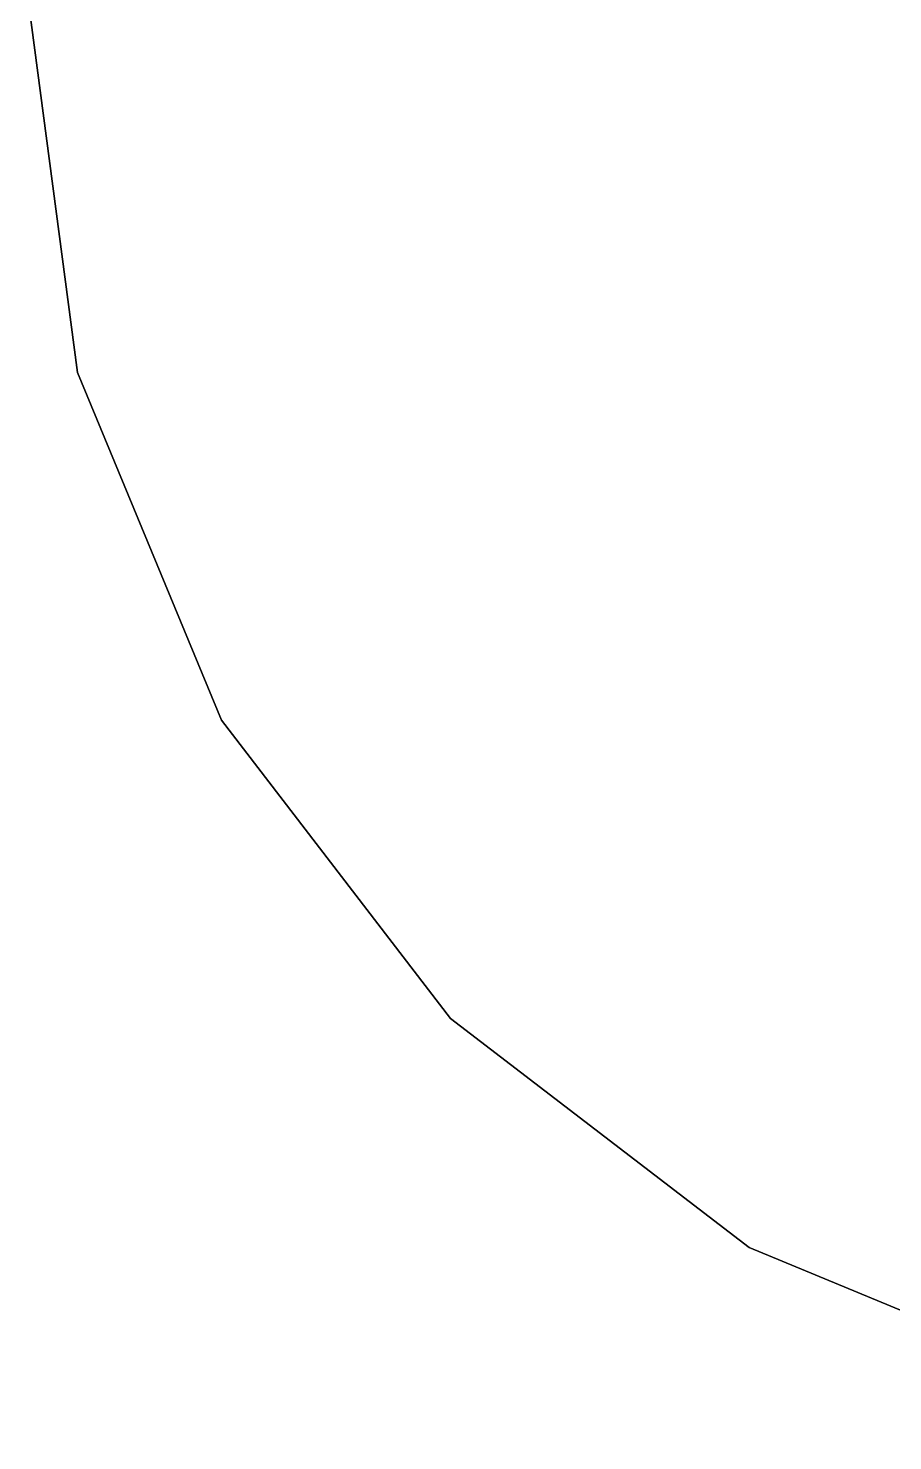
# Model space of a CAD drawing. Header units: millimetres. Extents: x -30782 to 40110, y 35885 to 73818.
# Drawn here: x 8025.5 to 8205.1, y 55885.5 to 56179 of the extents above; entities that cross this region are included whole.
import ezdxf

# ---------------------------------------------------------------- set-up
doc = ezdxf.new("R2010")
doc.units = ezdxf.units.MM

# ---------------------------------------------------------------- blocks, each defined once
blk = doc.blocks.new('A$C69C31390')
for points, invisible_edges in [([(1461.68, 682.72, 418.71), (1431.76, 455.46, 418.71), (1421.56, 532.97, 418.71)], 13), ([(1431.76, 610.49, 430.71), (1421.56, 532.97, 430.71), (1431.76, 455.46, 430.71)], 12), ([(1421.56, 532.97, 418.71), (1431.76, 455.46, 418.71), (1431.76, 455.46, 430.71)], 12), ([(1431.76, 455.46, 430.71), (1421.56, 532.97, 430.71), (1421.56, 532.97, 418.71)], 12), ([(1431.76, 455.46, 430.71), (1461.68, 383.23, 418.71), (1461.68, 383.23, 430.71)], 1), ([(1431.76, 455.46, 430.71), (1431.76, 455.46, 418.71), (1461.68, 383.23, 418.71)], 12), ([(1431.76, 455.46, 418.71), (1509.28, 321.2, 418.71), (1461.68, 383.23, 418.71)], 1), ([(1431.76, 455.46, 430.71), (1461.68, 383.23, 430.71), (1571.3, 273.61, 430.71)], 14), ([(1461.68, 383.23, 430.71), (1461.68, 383.23, 418.71), (1509.28, 321.2, 430.71)], 2), ([(1461.68, 383.23, 418.71), (1509.28, 321.2, 418.71), (1509.28, 321.2, 430.71)], 12), ([(1461.68, 383.23, 430.71), (1509.28, 321.2, 430.71), (1571.3, 273.61, 430.71)], 12), ([(1509.28, 321.2, 430.71), (1509.28, 321.2, 418.71), (1571.3, 273.61, 418.71)], 12), ([(1571.3, 273.61, 418.71), (1571.3, 273.61, 430.71), (1509.28, 321.2, 430.71)], 12), ([(1509.28, 321.2, 418.71), (1643.53, 243.69, 418.71), (1571.3, 273.61, 418.71)], 1), ([(1571.3, 273.61, 418.71), (1643.53, 243.69, 418.71), (1643.53, 243.69, 430.71)], 12), ([(1643.53, 243.69, 430.71), (1571.3, 273.61, 430.71), (1571.3, 273.61, 418.71)], 12), ([(1571.3, 273.61, 430.71), (1643.53, 243.69, 430.71), (1721.05, 233.48, 430.71)], 12)]:
    blk.add_3dface(points, dxfattribs=dict(invisible_edges=invisible_edges))

msp = doc.modelspace()

# ---------------------------------------------------------------- block references
msp.add_blockref('A$C69C31390', (6603.95, 55652))

doc.saveas('drawing.dxf')
